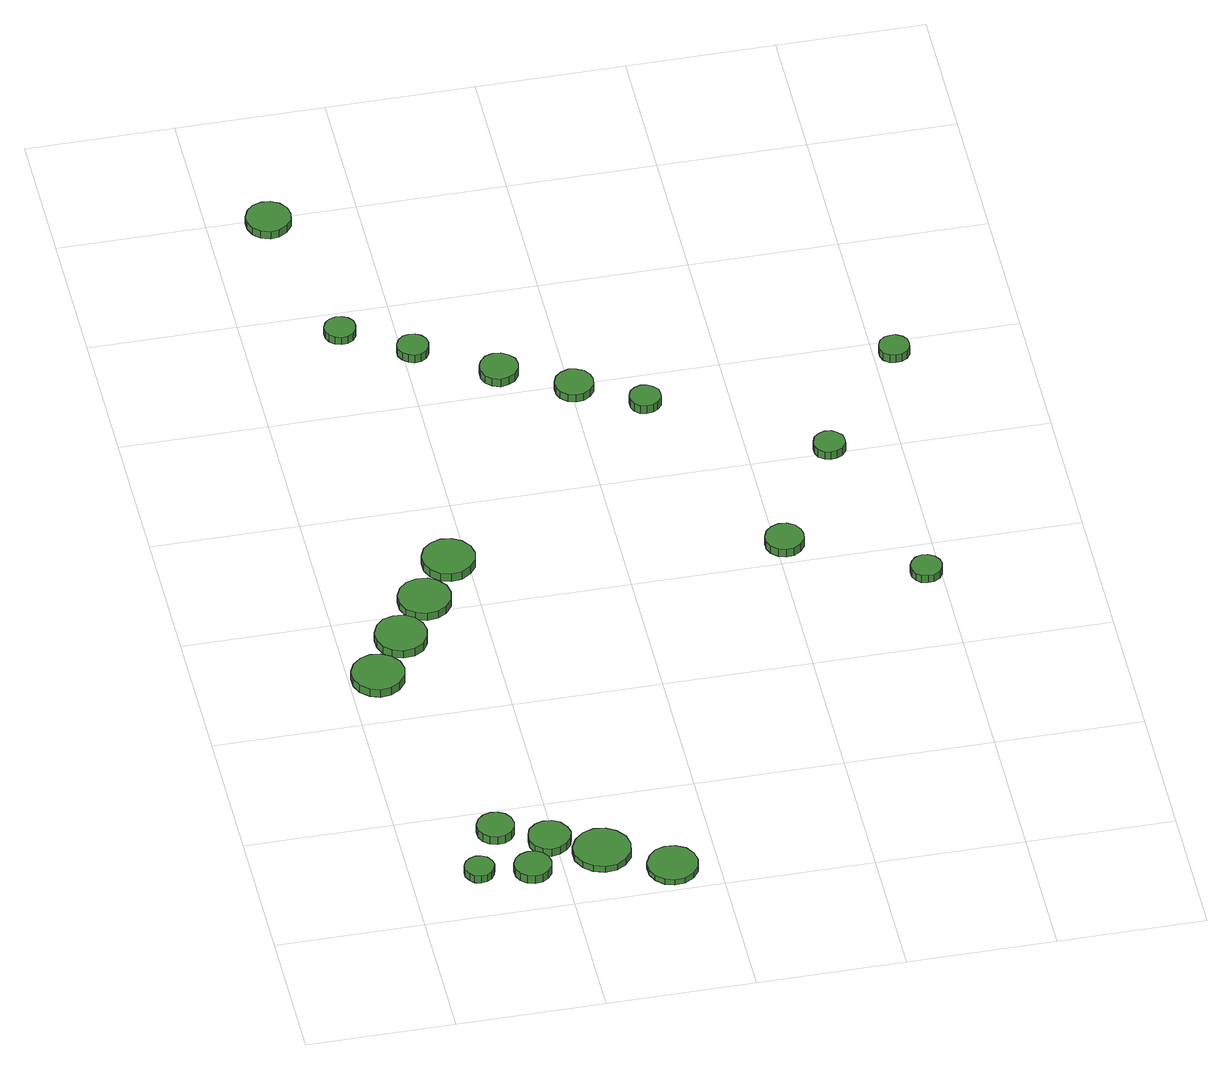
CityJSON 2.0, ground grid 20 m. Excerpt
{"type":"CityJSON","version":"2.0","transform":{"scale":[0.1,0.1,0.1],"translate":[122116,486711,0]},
"CityObjects":{
"tree1":{"type":"SolitaryVegetationObject","attributes":{"function":"something"},"geometry":[{"type":"MultiSurface","lod":"1","boundaries":[[[0,1,2,3,4,5,6,7,8,9,10,11,12,13,14]],[[15,16,17,18,19,20,21,22,23,24,25,26,27,28,29]],[[0,29,28,1]],[[1,28,27,2]],[[2,27,26,3]],[[3,26,25,4]],[[4,25,24,5]],[[5,24,23,6]],[[6,23,22,7]],[[7,22,21,8]],[[8,21,20,9]],[[9,20,19,10]],[[10,19,18,11]],[[11,18,17,12]],[[12,17,16,13]],[[13,16,15,14]],[[14,15,29,0]]]}]},
"tree2":{"type":"SolitaryVegetationObject","attributes":{"function":"something"},"geometry":[{"type":"MultiSurface","lod":"1","boundaries":[[[30,31,32,33,34,35,36,37,38,39,40,41,42,43,44]],[[45,46,47,48,49,50,51,52,53,54,55,56,57,58,59]],[[30,59,58,31]],[[31,58,57,32]],[[32,57,56,33]],[[33,56,55,34]],[[34,55,54,35]],[[35,54,53,36]],[[36,53,52,37]],[[37,52,51,38]],[[38,51,50,39]],[[39,50,49,40]],[[40,49,48,41]],[[41,48,47,42]],[[42,47,46,43]],[[43,46,45,44]],[[44,45,59,30]]]}]},
"tree3":{"type":"SolitaryVegetationObject","attributes":{"function":"something"},"geometry":[{"type":"MultiSurface","lod":"1","boundaries":[[[60,61,62,63,64,65,66,67,68,69,70,71,72,73,74]],[[75,76,77,78,79,80,81,82,83,84,85,86,87,88,89]],[[60,89,88,61]],[[61,88,87,62]],[[62,87,86,63]],[[63,86,85,64]],[[64,85,84,65]],[[65,84,83,66]],[[66,83,82,67]],[[67,82,81,68]],[[68,81,80,69]],[[69,80,79,70]],[[70,79,78,71]],[[71,78,77,72]],[[72,77,76,73]],[[73,76,75,74]],[[74,75,89,60]]]}]},
"tree4":{"type":"SolitaryVegetationObject","attributes":{"function":"something"},"geometry":[{"type":"MultiSurface","lod":"1","boundaries":[[[90,91,92,93,94,95,96,97,98,99,100,101,102,103,104]],[[105,106,107,108,109,110,111,112,113,114,115,116,117,118,119]],[[90,119,118,91]],[[91,118,117,92]],[[92,117,116,93]],[[93,116,115,94]],[[94,115,114,95]],[[95,114,113,96]],[[96,113,112,97]],[[97,112,111,98]],[[98,111,110,99]],[[99,110,109,100]],[[100,109,108,101]],[[101,108,107,102]],[[102,107,106,103]],[[103,106,105,104]],[[104,105,119,90]]]}]},
"tree5":{"type":"SolitaryVegetationObject","attributes":{"function":"something"},"geometry":[{"type":"MultiSurface","lod":"1","boundaries":[[[120,121,122,123,124,125,126,127,128,129,130,131,132,133,134]],[[135,136,137,138,139,140,141,142,143,144,145,146,147,148,149]],[[120,149,148,121]],[[121,148,147,122]],[[122,147,146,123]],[[123,146,145,124]],[[124,145,144,125]],[[125,144,143,126]],[[126,143,142,127]],[[127,142,141,128]],[[128,141,140,129]],[[129,140,139,130]],[[130,139,138,131]],[[131,138,137,132]],[[132,137,136,133]],[[133,136,135,134]],[[134,135,149,120]]]}]},
"tree6":{"type":"SolitaryVegetationObject","attributes":{"function":"something"},"geometry":[{"type":"MultiSurface","lod":"1","boundaries":[[[150,151,152,153,154,155,156,157,158,159,160,161,162,163,164]],[[165,166,167,168,169,170,171,172,173,174,175,176,177,178,179]],[[150,179,178,151]],[[151,178,177,152]],[[152,177,176,153]],[[153,176,175,154]],[[154,175,174,155]],[[155,174,173,156]],[[156,173,172,157]],[[157,172,171,158]],[[158,171,170,159]],[[159,170,169,160]],[[160,169,168,161]],[[161,168,167,162]],[[162,167,166,163]],[[163,166,165,164]],[[164,165,179,150]]]}]},
"tree7":{"type":"SolitaryVegetationObject","attributes":{"function":"something"},"geometry":[{"type":"MultiSurface","lod":"1","boundaries":[[[180,181,182,183,184,185,186,187,188,189,190,191,192,193,194]],[[195,196,197,198,199,200,201,202,203,204,205,206,207,208,209]],[[180,209,208,181]],[[181,208,207,182]],[[182,207,206,183]],[[183,206,205,184]],[[184,205,204,185]],[[185,204,203,186]],[[186,203,202,187]],[[187,202,201,188]],[[188,201,200,189]],[[189,200,199,190]],[[190,199,198,191]],[[191,198,197,192]],[[192,197,196,193]],[[193,196,195,194]],[[194,195,209,180]]]}]},
"tree8":{"type":"SolitaryVegetationObject","attributes":{"function":"something"},"geometry":[{"type":"MultiSurface","lod":"1","boundaries":[[[210,211,212,213,214,215,216,217,218,219,220,221,222,223,224]],[[225,226,227,228,229,230,231,232,233,234,235,236,237,238,239]],[[210,239,238,211]],[[211,238,237,212]],[[212,237,236,213]],[[213,236,235,214]],[[214,235,234,215]],[[215,234,233,216]],[[216,233,232,217]],[[217,232,231,218]],[[218,231,230,219]],[[219,230,229,220]],[[220,229,228,221]],[[221,228,227,222]],[[222,227,226,223]],[[223,226,225,224]],[[224,225,239,210]]]}]},
"tree9":{"type":"SolitaryVegetationObject","attributes":{"function":"something"},"geometry":[{"type":"MultiSurface","lod":"1","boundaries":[[[240,241,242,243,244,245,246,247,248,249,250,251,252,253,254]],[[255,256,257,258,259,260,261,262,263,264,265,266,267,268,269]],[[240,269,268,241]],[[241,268,267,242]],[[242,267,266,243]],[[243,266,265,244]],[[244,265,264,245]],[[245,264,263,246]],[[246,263,262,247]],[[247,262,261,248]],[[248,261,260,249]],[[249,260,259,250]],[[250,259,258,251]],[[251,258,257,252]],[[252,257,256,253]],[[253,256,255,254]],[[254,255,269,240]]]}]},
"tree10":{"type":"SolitaryVegetationObject","attributes":{"function":"something"},"geometry":[{"type":"MultiSurface","lod":"1","boundaries":[[[270,271,272,273,274,275,276,277,278,279,280,281,282,283,284]],[[285,286,287,288,289,290,291,292,293,294,295,296,297,298,299]],[[270,299,298,271]],[[271,298,297,272]],[[272,297,296,273]],[[273,296,295,274]],[[274,295,294,275]],[[275,294,293,276]],[[276,293,292,277]],[[277,292,291,278]],[[278,291,290,279]],[[279,290,289,280]],[[280,289,288,281]],[[281,288,287,282]],[[282,287,286,283]],[[283,286,285,284]],[[284,285,299,270]]]}]},
"tree11":{"type":"SolitaryVegetationObject","attributes":{"function":"something"},"geometry":[{"type":"MultiSurface","lod":"1","boundaries":[[[300,301,302,303,304,305,306,307,308,309,310,311,312,313,314]],[[315,316,317,318,319,320,321,322,323,324,325,326,327,328,329]],[[300,329,328,301]],[[301,328,327,302]],[[302,327,326,303]],[[303,326,325,304]],[[304,325,324,305]],[[305,324,323,306]],[[306,323,322,307]],[[307,322,321,308]],[[308,321,320,309]],[[309,320,319,310]],[[310,319,318,311]],[[311,318,317,312]],[[312,317,316,313]],[[313,316,315,314]],[[314,315,329,300]]]}]},
"tree12":{"type":"SolitaryVegetationObject","attributes":{"function":"something"},"geometry":[{"type":"MultiSurface","lod":"1","boundaries":[[[330,331,332,333,334,335,336,337,338,339,340,341,342,343,344]],[[345,346,347,348,349,350,351,352,353,354,355,356,357,358,359]],[[330,359,358,331]],[[331,358,357,332]],[[332,357,356,333]],[[333,356,355,334]],[[334,355,354,335]],[[335,354,353,336]],[[336,353,352,337]],[[337,352,351,338]],[[338,351,350,339]],[[339,350,349,340]],[[340,349,348,341]],[[341,348,347,342]],[[342,347,346,343]],[[343,346,345,344]],[[344,345,359,330]]]}]},
"tree13":{"type":"SolitaryVegetationObject","attributes":{"function":"something"},"geometry":[{"type":"MultiSurface","lod":"1","boundaries":[[[360,361,362,363,364,365,366,367,368,369,370,371,372,373,374]],[[375,376,377,378,379,380,381,382,383,384,385,386,387,388,389]],[[360,389,388,361]],[[361,388,387,362]],[[362,387,386,363]],[[363,386,385,364]],[[364,385,384,365]],[[365,384,383,366]],[[366,383,382,367]],[[367,382,381,368]],[[368,381,380,369]],[[369,380,379,370]],[[370,379,378,371]],[[371,378,377,372]],[[372,377,376,373]],[[373,376,375,374]],[[374,375,389,360]]]}]},
"tree14":{"type":"SolitaryVegetationObject","attributes":{"function":"something"},"geometry":[{"type":"MultiSurface","lod":"1","boundaries":[[[390,391,392,393,394,395,396,397,398,399,400,401,402,403,404]],[[405,406,407,408,409,410,411,412,413,414,415,416,417,418,419]],[[390,419,418,391]],[[391,418,417,392]],[[392,417,416,393]],[[393,416,415,394]],[[394,415,414,395]],[[395,414,413,396]],[[396,413,412,397]],[[397,412,411,398]],[[398,411,410,399]],[[399,410,409,400]],[[400,409,408,401]],[[401,408,407,402]],[[402,407,406,403]],[[403,406,405,404]],[[404,405,419,390]]]}]},
"tree15":{"type":"SolitaryVegetationObject","attributes":{"function":"something"},"geometry":[{"type":"MultiSurface","lod":"1","boundaries":[[[420,421,422,423,424,425,426,427,428,429,430,431,432,433,434]],[[435,436,437,438,439,440,441,442,443,444,445,446,447,448,449]],[[420,449,448,421]],[[421,448,447,422]],[[422,447,446,423]],[[423,446,445,424]],[[424,445,444,425]],[[425,444,443,426]],[[426,443,442,427]],[[427,442,441,428]],[[428,441,440,429]],[[429,440,439,430]],[[430,439,438,431]],[[431,438,437,432]],[[432,437,436,433]],[[433,436,435,434]],[[434,435,449,420]]]}]},
"tree16":{"type":"SolitaryVegetationObject","attributes":{"function":"something"},"geometry":[{"type":"MultiSurface","lod":"1","boundaries":[[[450,451,452,453,454,455,456,457,458,459,460,461,462,463,464]],[[465,466,467,468,469,470,471,472,473,474,475,476,477,478,479]],[[450,479,478,451]],[[451,478,477,452]],[[452,477,476,453]],[[453,476,475,454]],[[454,475,474,455]],[[455,474,473,456]],[[456,473,472,457]],[[457,472,471,458]],[[458,471,470,459]],[[459,470,469,460]],[[460,469,468,461]],[[461,468,467,462]],[[462,467,466,463]],[[463,466,465,464]],[[464,465,479,450]]]}]},
"tree17":{"type":"SolitaryVegetationObject","attributes":{"function":"something"},"geometry":[{"type":"MultiSurface","lod":"1","boundaries":[[[480,481,482,483,484,485,486,487,488,489,490,491,492,493,494]],[[495,496,497,498,499,500,501,502,503,504,505,506,507,508,509]],[[480,509,508,481]],[[481,508,507,482]],[[482,507,506,483]],[[483,506,505,484]],[[484,505,504,485]],[[485,504,503,486]],[[486,503,502,487]],[[487,502,501,488]],[[488,501,500,489]],[[489,500,499,490]],[[490,499,498,491]],[[491,498,497,492]],[[492,497,496,493]],[[493,496,495,494]],[[494,495,509,480]]]}]},
"tree18":{"type":"SolitaryVegetationObject","attributes":{"function":"something"},"geometry":[{"type":"MultiSurface","lod":"1","boundaries":[[[510,511,512,513,514,515,516,517,518,519,520,521,522,523,524]],[[525,526,527,528,529,530,531,532,533,534,535,536,537,538,539]],[[510,539,538,511]],[[511,538,537,512]],[[512,537,536,513]],[[513,536,535,514]],[[514,535,534,515]],[[515,534,533,516]],[[516,533,532,517]],[[517,532,531,518]],[[518,531,530,519]],[[519,530,529,520]],[[520,529,528,521]],[[521,528,527,522]],[[522,527,526,523]],[[523,526,525,524]],[[524,525,539,510]]]}]},
"tree19":{"type":"SolitaryVegetationObject","attributes":{"function":"something"},"geometry":[{"type":"MultiSurface","lod":"1","boundaries":[[[540,541,542,543,544,545,546,547,548,549,550,551,552,553,554]],[[555,556,557,558,559,560,561,562,563,564,565,566,567,568,569]],[[540,569,568,541]],[[541,568,567,542]],[[542,567,566,543]],[[543,566,565,544]],[[544,565,564,545]],[[545,564,563,546]],[[546,563,562,547]],[[547,562,561,548]],[[548,561,560,549]],[[549,560,559,550]],[[550,559,558,551]],[[551,558,557,552]],[[552,557,556,553]],[[553,556,555,554]],[[554,555,569,540]]]}]},
"tree20":{"type":"SolitaryVegetationObject","attributes":{"function":"something"},"geometry":[{"type":"MultiSurface","lod":"1","boundaries":[[[570,571,572,573,574,575,576,577,578,579,580,581,582,583,584]],[[585,586,587,588,589,590,591,592,593,594,595,596,597,598,599]],[[570,599,598,571]],[[571,598,597,572]],[[572,597,596,573]],[[573,596,595,574]],[[574,595,594,575]],[[575,594,593,576]],[[576,593,592,577]],[[577,592,591,578]],[[578,591,590,579]],[[579,590,589,580]],[[580,589,588,581]],[[581,588,587,582]],[[582,587,586,583]],[[583,586,585,584]],[[584,585,599,570]]]}]}
},
"vertices":[
[110,82,16],[108,90,16],[103,97,16],[96,101,16],[88,102,16],[80,99,16],[74,94,16],[70,86,16],[70,78,16],[74,70,16],[80,64,16],[88,62,16],[96,63,16],[103,67,16],[108,74,16],[108,74,4],[103,67,4],[96,63,4],[88,62,4],[80,64,4],[74,70,4],[70,78,4],[70,86,4],[74,94,4],[80,99,4],[88,102,4],[96,101,4],[103,97,4],[108,90,4],[110,82,4],
[152,159,14],[150,170,14],[144,178,14],[135,183,14],[125,184,14],[115,181,14],[107,174,14],[103,165,14],[103,154,14],[107,145,14],[115,138,14],[125,135,14],[135,136,14],[144,141,14],[150,149,14],[150,149,1],[144,141,1],[135,136,1],[125,135,1],[115,138,1],[107,145,1],[103,154,1],[103,165,1],[107,174,1],[115,181,1],[125,184,1],[135,183,1],[144,178,1],[150,170,1],[152,159,1],
[184,74,15],[182,84,15],[176,92,15],[167,97,15],[157,98,15],[147,95,15],[139,88,15],[135,79,15],[135,68,15],[139,59,15],[147,52,15],[157,49,15],[167,50,15],[176,55,15],[182,63,15],[182,63,2],[176,55,2],[167,50,2],[157,49,2],[147,52,2],[139,59,2],[135,68,2],[135,79,2],[139,88,2],[147,95,2],[157,98,2],[167,97,2],[176,92,2],[182,84,2],[184,74,2],
[73,481,18],[70,495,18],[61,507,18],[48,514,18],[34,516,18],[20,511,18],[9,501,18],[3,488,18],[3,473,18],[9,460,18],[20,450,18],[34,445,18],[48,447,18],[61,454,18],[70,466,18],[70,466,5],[61,454,5],[48,447,5],[34,445,5],[20,450,5],[9,460,5],[3,473,5],[3,488,5],[9,501,5],[20,511,5],[34,516,5],[48,514,5],[61,507,5],[70,495,5],[73,481,5],
[221,127,13],[218,138,13],[211,148,13],[201,154,13],[189,155,13],[178,151,13],[169,143,13],[165,133,13],[165,121,13],[169,110,13],[178,102,13],[189,98,13],[201,100,13],[211,106,13],[218,115,13],[218,115,1],[211,106,1],[201,100,1],[189,98,1],[178,102,1],[169,110,1],[165,121,1],[165,133,1],[169,143,1],[178,151,1],[189,155,1],[201,154,1],[211,148,1],[218,138,1],[221,127,1],
[117,547,20],[114,561,20],[106,573,20],[93,581,20],[78,582,20],[64,578,20],[54,568,20],[48,554,20],[48,540,20],[54,526,20],[64,516,20],[78,512,20],[93,513,20],[106,521,20],[114,533,20],[114,533,7],[106,521,7],[93,513,7],[78,512,7],[64,516,7],[54,526,7],[48,540,7],[48,554,7],[54,568,7],[64,578,7],[78,582,7],[93,581,7],[106,573,7],[114,561,7],[117,547,7],
[293,91,11],[290,106,11],[280,119,11],[267,127,11],[251,129,11],[236,124,11],[224,113,11],[217,99,11],[217,83,11],[224,68,11],[236,58,11],[251,53,11],[267,54,11],[280,62,11],[290,75,11],[290,75,1],[280,62,1],[267,54,1],[251,53,1],[236,58,1],[224,68,1],[217,83,1],[217,99,1],[224,113,1],[236,124,1],[251,129,1],[267,127,1],[280,119,1],[290,106,1],[293,91,1],
[162,611,21],[159,626,21],[150,637,21],[138,645,21],[123,646,21],[109,642,21],[98,632,21],[92,619,21],[92,604,21],[98,590,21],[109,581,21],[123,576,21],[138,578,21],[150,585,21],[159,597,21],[159,597,9],[150,585,9],[138,578,9],[123,576,9],[109,581,9],[98,590,9],[92,604,9],[92,619,9],[98,632,9],[109,642,9],[123,646,9],[138,645,9],[150,637,9],[159,626,9],[162,611,9],
[373,43,10],[370,57,10],[362,69,10],[349,76,10],[335,77,10],[322,73,10],[312,63,10],[306,50,10],[306,36,10],[312,24,10],[322,14,10],[335,10,10],[349,11,10],[362,18,10],[370,30,10],[370,30,1],[362,18,1],[349,11,1],[335,10,1],[322,14,1],[312,24,1],[306,36,1],[306,50,1],[312,63,1],[322,73,1],[335,77,1],[349,76,1],[362,69,1],[370,57,1],[373,43,1],
[208,679,23],[205,693,23],[196,705,23],[183,712,23],[169,714,23],[155,709,23],[144,700,23],[138,686,23],[138,671,23],[144,658,23],[155,648,23],[169,644,23],[183,645,23],[196,653,23],[205,664,23],[205,664,10],[196,653,10],[183,645,10],[169,644,10],[155,648,10],[144,658,10],[138,671,10],[138,686,10],[144,700,10],[155,709,10],[169,714,10],[183,712,10],[196,705,10],[205,693,10],[208,679,10],
[146,1143,28],[144,1152,28],[139,1159,28],[131,1163,28],[123,1164,28],[114,1161,28],[108,1156,28],[104,1147,28],[104,1139,28],[108,1131,28],[114,1125,28],[123,1122,28],[131,1123,28],[139,1127,28],[144,1134,28],[144,1134,16],[139,1127,16],[131,1123,16],[123,1122,16],[114,1125,16],[108,1131,16],[104,1139,16],[104,1147,16],[108,1156,16],[114,1161,16],[123,1164,16],[131,1163,16],[139,1159,16],[144,1152,16],[146,1143,16],
[108,1378,25],[106,1390,25],[98,1401,25],[87,1407,25],[75,1408,25],[63,1404,25],[54,1396,25],[49,1384,25],[49,1372,25],[54,1360,25],[63,1352,25],[75,1348,25],[87,1349,25],[98,1356,25],[106,1366,25],[106,1366,13],[98,1356,13],[87,1349,13],[75,1348,13],[63,1352,13],[54,1360,13],[49,1372,13],[49,1384,13],[54,1396,13],[63,1404,13],[75,1408,13],[87,1407,13],[98,1401,13],[106,1390,13],[108,1378,13],
[232,1090,28],[230,1099,28],[225,1106,28],[218,1110,28],[209,1111,28],[201,1109,28],[194,1103,28],[190,1095,28],[190,1086,28],[194,1078,28],[201,1072,28],[209,1069,28],[218,1070,28],[225,1074,28],[230,1082,28],[230,1082,15],[225,1074,15],[218,1070,15],[209,1069,15],[201,1072,15],[194,1078,15],[190,1086,15],[190,1095,15],[194,1103,15],[201,1109,15],[209,1111,15],[218,1110,15],[225,1106,15],[230,1099,15],[232,1090,15],
[338,1027,27],[336,1038,27],[329,1046,27],[320,1052,27],[309,1053,27],[299,1050,27],[291,1042,27],[287,1033,27],[287,1022,27],[291,1012,27],[299,1005,27],[309,1001,27],[320,1003,27],[329,1008,27],[336,1017,27],[336,1017,14],[329,1008,14],[320,1003,14],[309,1001,14],[299,1005,14],[291,1012,14],[287,1022,14],[287,1033,14],[291,1042,14],[299,1050,14],[309,1053,14],[320,1052,14],[329,1046,14],[336,1038,14],[338,1027,14],
[428,979,25],[426,989,25],[420,998,25],[410,1003,25],[400,1005,25],[389,1001,25],[381,994,25],[377,984,25],[377,973,25],[381,964,25],[389,956,25],[400,953,25],[410,954,25],[420,960,25],[426,968,25],[426,968,13],[420,960,13],[410,954,13],[400,953,13],[389,956,13],[381,964,13],[377,973,13],[377,984,13],[381,994,13],[389,1001,13],[400,1005,13],[410,1003,13],[420,998,13],[426,989,13],[428,979,13],
[508,934,25],[507,942,25],[501,949,25],[494,954,25],[485,955,25],[477,952,25],[470,946,25],[467,938,25],[467,929,25],[470,921,25],[477,915,25],[485,913,25],[494,914,25],[501,918,25],[507,925,25],[507,925,12],[501,918,12],[494,914,12],[485,913,12],[477,915,12],[470,921,12],[467,929,12],[467,938,12],[470,946,12],[477,952,12],[485,955,12],[494,954,12],[501,949,12],[507,942,12],[508,934,12],
[635,627,24],[633,637,24],[627,646,24],[617,652,24],[606,653,24],[596,649,24],[588,642,24],[584,632,24],[584,622,24],[588,612,24],[596,604,24],[606,601,24],[617,602,24],[627,608,24],[633,616,24],[633,616,11],[627,608,11],[617,602,11],[606,601,11],[596,604,11],[588,612,11],[584,622,11],[584,632,11],[588,642,11],[596,649,11],[606,653,11],[617,652,11],[627,646,11],[633,637,11],[635,627,11],
[800,535,23],[798,543,23],[793,550,23],[785,555,23],[777,556,23],[768,553,23],[762,547,23],[758,539,23],[758,530,23],[762,522,23],[768,516,23],[777,514,23],[785,514,23],[793,519,23],[798,526,23],[798,526,11],[793,519,11],[785,514,11],[777,514,11],[768,516,11],[762,522,11],[758,530,11],[758,539,11],[762,547,11],[768,553,11],[777,556,11],[785,555,11],[793,550,11],[798,543,11],[800,535,11],
[725,798,24],[724,806,24],[718,813,24],[711,818,24],[702,819,24],[694,816,24],[687,810,24],[684,802,24],[684,793,24],[687,785,24],[694,779,24],[702,777,24],[711,778,24],[718,782,24],[724,789,24],[724,789,11],[718,782,11],[711,778,11],[702,777,11],[694,779,11],[687,785,11],[684,793,11],[684,802,11],[687,810,11],[694,816,11],[702,819,11],[711,818,11],[718,813,11],[724,806,11],[725,798,11],
[846,967,23],[845,975,23],[840,982,23],[832,987,23],[824,987,23],[816,985,23],[809,979,23],[806,971,23],[806,963,23],[809,955,23],[816,949,23],[824,947,23],[832,948,23],[840,952,23],[845,959,23],[845,959,10],[840,952,10],[832,948,10],[824,947,10],[816,949,10],[809,955,10],[806,963,10],[806,971,10],[809,979,10],[816,985,10],[824,987,10],[832,987,10],[840,982,10],[845,975,10],[846,967,10]
]}
